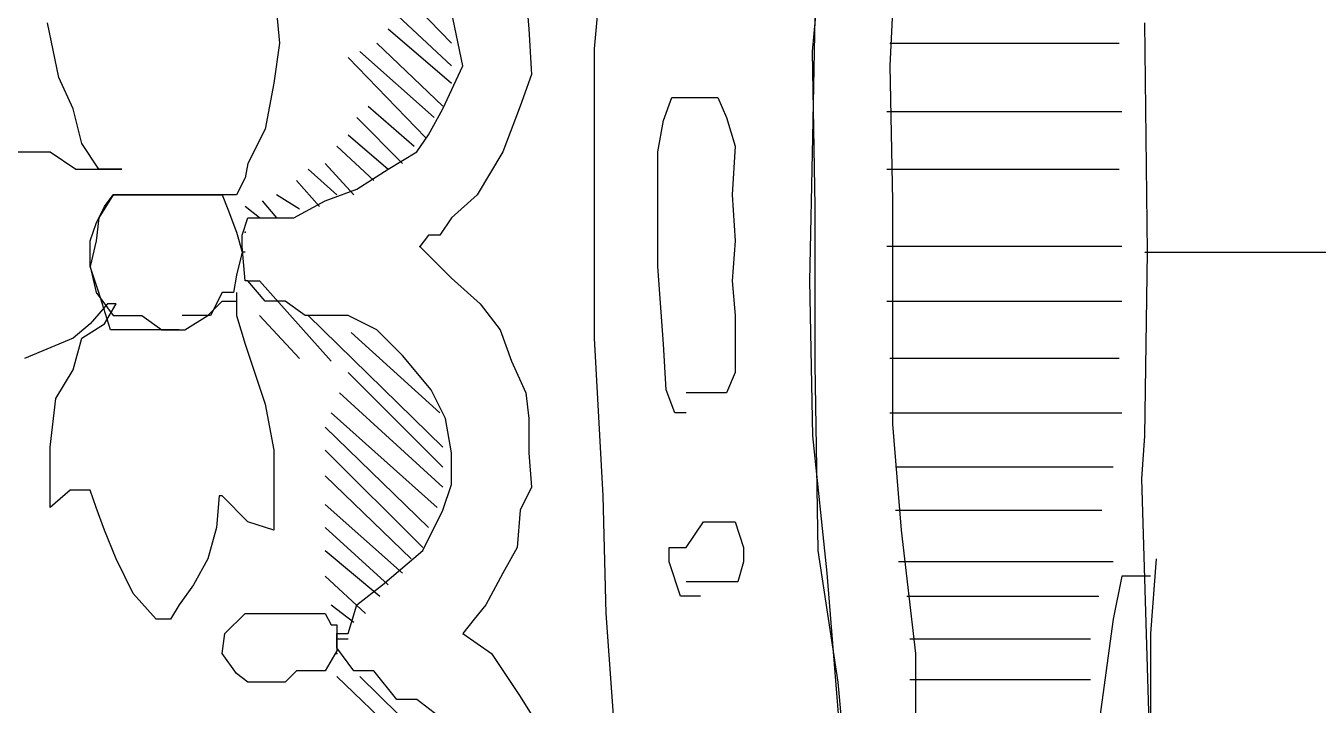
# Model space of a CAD drawing. Extents: x 731154 to 731744, y 4379381 to 4380408.
# Drawn here: x 731181.075 to 731185.585, y 4380240.6 to 4380242.97 of the extents above; entities that cross this region are included whole.
import ezdxf

# ---------------------------------------------------------------- set-up
doc = ezdxf.new("R2010")
doc.units = 0
doc.layers.get('0').update_dxf_attribs({"linetype": 'CONTINUOUS'})

msp = doc.modelspace()

# ---------------------------------------------------------------- linework, layer by layer
at = {"color": 0, "linetype": 'CONTINUOUS'}
for p, q in [((731183.82, 4380242.88), (731183.87, 4380243.41)), ((731183.82, 4380242.88), (731183.87, 4380243.41)), ((731183.06, 4380242.89), (731183.1, 4380243.33)), ((731183.06, 4380242.89), (731183.1, 4380243.33)), ((731182.27, 4380243.21), (731182.56, 4380242.91)), ((731182.27, 4380243.21), (731182.56, 4380242.91)), ((731184.11, 4380243.23), (731184.09, 4380242.83)), ((731184.11, 4380243.23), (731184.09, 4380242.83)), ((731182.56, 4380242.83), (731182.24, 4380243.13)), ((731182.56, 4380242.83), (731182.24, 4380243.13)), ((731182.82, 4380243.08), (731182.83, 4380242.96)), ((731182.82, 4380243.08), (731182.83, 4380242.96)), ((731181.95, 4380243.02), (731181.96, 4380242.91)), ((731181.95, 4380243.02), (731181.96, 4380242.91)), ((731182.6, 4380242.83), (731182.56, 4380243.02)), ((731182.6, 4380242.83), (731182.56, 4380243.02)), ((731183.83, 4380243.06), (731183.82, 4380242.58)), ((731183.83, 4380243.06), (731183.82, 4380242.58)), ((731181.19, 4380242.79), (731181.15, 4380242.98)), ((731181.19, 4380242.79), (731181.15, 4380242.98)), ((731184.99, 4380242.18), (731184.98, 4380242.98)), ((731184.99, 4380242.18), (731184.98, 4380242.98)), ((731182.34, 4380242.96), (731182.56, 4380242.77)), ((731182.34, 4380242.96), (731182.56, 4380242.77)), ((731182.83, 4380242.96), (731182.84, 4380242.8)), ((731182.83, 4380242.96), (731182.84, 4380242.8)), ((731181.96, 4380242.91), (731181.94, 4380242.77)), ((731181.96, 4380242.91), (731181.94, 4380242.77)), ((731182.53, 4380242.69), (731182.3, 4380242.91)), ((731182.53, 4380242.69), (731182.3, 4380242.91)), ((731183.06, 4380242.38), (731183.06, 4380242.89)), ((731183.06, 4380242.38), (731183.06, 4380242.89)), ((731184.09, 4380242.91), (731184.4, 4380242.91)), ((731184.09, 4380242.91), (731184.4, 4380242.91)), ((731184.4, 4380242.91), (731184.62, 4380242.91)), ((731184.4, 4380242.91), (731184.62, 4380242.91)), ((731184.62, 4380242.91), (731184.89, 4380242.91)), ((731184.62, 4380242.91), (731184.89, 4380242.91)), ((731182.47, 4380242.58), (731182.2, 4380242.86)), ((731182.47, 4380242.58), (731182.2, 4380242.86)), ((731182.24, 4380242.88), (731182.5, 4380242.65)), ((731182.24, 4380242.88), (731182.5, 4380242.65)), ((731183.83, 4380242.34), (731183.82, 4380242.88)), ((731183.83, 4380242.34), (731183.82, 4380242.88)), ((731182.53, 4380242.68), (731182.6, 4380242.83)), ((731182.53, 4380242.68), (731182.6, 4380242.83)), ((731182.84, 4380242.8), (731182.8, 4380242.69)), ((731182.84, 4380242.8), (731182.8, 4380242.69)), ((731184.09, 4380242.83), (731184.1, 4380242.36)), ((731184.09, 4380242.83), (731184.1, 4380242.36)), ((731181.24, 4380242.68), (731181.19, 4380242.79)), ((731181.24, 4380242.68), (731181.19, 4380242.79)), ((731181.94, 4380242.77), (731181.91, 4380242.61)), ((731181.94, 4380242.77), (731181.91, 4380242.61)), ((731183.3, 4380242.64), (731183.33, 4380242.72)), ((731183.3, 4380242.64), (731183.33, 4380242.72)), ((731183.33, 4380242.72), (731183.37, 4380242.72)), ((731183.33, 4380242.72), (731183.37, 4380242.72)), ((731183.37, 4380242.72), (731183.43, 4380242.72)), ((731183.37, 4380242.72), (731183.43, 4380242.72)), ((731183.43, 4380242.72), (731183.49, 4380242.72)), ((731183.43, 4380242.72), (731183.49, 4380242.72)), ((731183.49, 4380242.72), (731183.52, 4380242.65)), ((731183.49, 4380242.72), (731183.52, 4380242.65)), ((731181.27, 4380242.56), (731181.24, 4380242.68)), ((731181.27, 4380242.56), (731181.24, 4380242.68)), ((731182.27, 4380242.69), (731182.43, 4380242.55)), ((731182.27, 4380242.69), (731182.43, 4380242.55)), ((731182.48, 4380242.59), (731182.53, 4380242.68)), ((731182.48, 4380242.59), (731182.53, 4380242.68)), ((731182.8, 4380242.69), (731182.74, 4380242.53)), ((731182.8, 4380242.69), (731182.74, 4380242.53)), ((731184.28, 4380242.67), (731184.08, 4380242.67)), ((731184.28, 4380242.67), (731184.08, 4380242.67)), ((731184.61, 4380242.67), (731184.28, 4380242.67)), ((731184.61, 4380242.67), (731184.28, 4380242.67)), ((731184.9, 4380242.67), (731184.61, 4380242.67)), ((731184.9, 4380242.67), (731184.61, 4380242.67)), ((731181.91, 4380242.61), (731181.85, 4380242.49)), ((731181.91, 4380242.61), (731181.85, 4380242.49)), ((731182.39, 4380242.49), (731182.23, 4380242.65)), ((731182.39, 4380242.49), (731182.23, 4380242.65)), ((731183.28, 4380242.53), (731183.3, 4380242.64)), ((731183.28, 4380242.53), (731183.3, 4380242.64)), ((731183.52, 4380242.65), (731183.55, 4380242.55)), ((731183.52, 4380242.65), (731183.55, 4380242.55)), ((731182.2, 4380242.59), (731182.34, 4380242.47)), ((731182.2, 4380242.59), (731182.34, 4380242.47)), ((731182.44, 4380242.53), (731182.48, 4380242.59)), ((731182.44, 4380242.53), (731182.48, 4380242.59)), ((731183.82, 4380242.58), (731183.81, 4380242.08)), ((731183.82, 4380242.58), (731183.81, 4380242.08)), ((731180.95, 4380242.53), (731181.16, 4380242.53)), ((731180.95, 4380242.53), (731181.16, 4380242.53)), ((731181.16, 4380242.53), (731181.25, 4380242.47)), ((731181.16, 4380242.53), (731181.25, 4380242.47)), ((731181.33, 4380242.47), (731181.27, 4380242.56)), ((731181.33, 4380242.47), (731181.27, 4380242.56)), ((731182.29, 4380242.43), (731182.16, 4380242.55)), ((731182.29, 4380242.43), (731182.16, 4380242.55)), ((731182.34, 4380242.47), (731182.44, 4380242.53)), ((731182.34, 4380242.47), (731182.44, 4380242.53)), ((731182.74, 4380242.53), (731182.65, 4380242.38)), ((731182.74, 4380242.53), (731182.65, 4380242.38)), ((731183.28, 4380242.38), (731183.28, 4380242.53)), ((731183.28, 4380242.38), (731183.28, 4380242.53)), ((731183.55, 4380242.55), (731183.54, 4380242.38)), ((731183.55, 4380242.55), (731183.54, 4380242.38)), ((731181.85, 4380242.49), (731181.84, 4380242.44)), ((731181.85, 4380242.49), (731181.84, 4380242.44)), ((731182.12, 4380242.49), (731182.22, 4380242.38)), ((731182.12, 4380242.49), (731182.22, 4380242.38)), ((731181.25, 4380242.47), (731181.32, 4380242.47)), ((731181.25, 4380242.47), (731181.32, 4380242.47)), ((731181.32, 4380242.47), (731181.38, 4380242.47)), ((731181.32, 4380242.47), (731181.38, 4380242.47)), ((731181.4, 4380242.47), (731181.33, 4380242.47)), ((731181.4, 4380242.47), (731181.33, 4380242.47)), ((731181.38, 4380242.47), (731181.41, 4380242.47)), ((731181.38, 4380242.47), (731181.41, 4380242.47)), ((731181.41, 4380242.47), (731181.4, 4380242.47)), ((731181.41, 4380242.47), (731181.4, 4380242.47)), ((731181.84, 4380242.44), (731181.81, 4380242.38)), ((731181.84, 4380242.44), (731181.81, 4380242.38)), ((731182.02, 4380242.43), (731182.1, 4380242.34)), ((731182.02, 4380242.43), (731182.1, 4380242.34)), ((731182.16, 4380242.38), (731182.06, 4380242.47)), ((731182.16, 4380242.38), (731182.06, 4380242.47)), ((731182.23, 4380242.4), (731182.34, 4380242.47)), ((731182.23, 4380242.4), (731182.34, 4380242.47)), ((731184.08, 4380242.47), (731184.4, 4380242.47)), ((731184.08, 4380242.47), (731184.4, 4380242.47)), ((731184.4, 4380242.47), (731184.67, 4380242.47)), ((731184.4, 4380242.47), (731184.67, 4380242.47)), ((731184.67, 4380242.47), (731184.89, 4380242.47)), ((731184.67, 4380242.47), (731184.89, 4380242.47)), ((731182.12, 4380242.36), (731182.23, 4380242.4)), ((731182.12, 4380242.36), (731182.23, 4380242.4)), ((731181.32, 4380242.28), (731181.35, 4380242.34)), ((731181.32, 4380242.28), (731181.35, 4380242.34)), ((731181.38, 4380242.38), (731181.33, 4380242.3)), ((731181.38, 4380242.38), (731181.33, 4380242.3)), ((731181.35, 4380242.34), (731181.38, 4380242.38)), ((731181.35, 4380242.34), (731181.38, 4380242.38)), ((731181.47, 4380242.38), (731181.38, 4380242.38)), ((731181.38, 4380242.38), (731181.44, 4380242.38)), ((731181.47, 4380242.38), (731181.38, 4380242.38)), ((731181.38, 4380242.38), (731181.44, 4380242.38)), ((731181.44, 4380242.38), (731181.5, 4380242.38)), ((731181.44, 4380242.38), (731181.5, 4380242.38)), ((731181.56, 4380242.38), (731181.47, 4380242.38)), ((731181.56, 4380242.38), (731181.47, 4380242.38)), ((731181.5, 4380242.38), (731181.58, 4380242.38)), ((731181.5, 4380242.38), (731181.58, 4380242.38)), ((731181.64, 4380242.38), (731181.56, 4380242.38)), ((731181.64, 4380242.38), (731181.56, 4380242.38)), ((731181.58, 4380242.38), (731181.66, 4380242.38)), ((731181.58, 4380242.38), (731181.66, 4380242.38)), ((731181.75, 4380242.38), (731181.64, 4380242.38)), ((731181.75, 4380242.38), (731181.64, 4380242.38)), ((731181.66, 4380242.38), (731181.76, 4380242.38)), ((731181.66, 4380242.38), (731181.76, 4380242.38)), ((731181.81, 4380242.38), (731181.75, 4380242.38)), ((731181.81, 4380242.38), (731181.75, 4380242.38)), ((731181.76, 4380242.38), (731181.78, 4380242.33)), ((731181.76, 4380242.38), (731181.78, 4380242.33)), ((731181.89, 4380242.3), (731181.84, 4380242.34)), ((731181.89, 4380242.3), (731181.84, 4380242.34)), ((731181.9, 4380242.36), (731181.95, 4380242.3)), ((731181.9, 4380242.36), (731181.95, 4380242.3)), ((731182.03, 4380242.33), (731181.95, 4380242.38)), ((731182.03, 4380242.33), (731181.95, 4380242.38)), ((731182.01, 4380242.3), (731182.12, 4380242.36)), ((731182.01, 4380242.3), (731182.12, 4380242.36)), ((731182.65, 4380242.38), (731182.56, 4380242.3)), ((731182.65, 4380242.38), (731182.56, 4380242.3)), ((731183.06, 4380241.88), (731183.06, 4380242.38)), ((731183.06, 4380241.88), (731183.06, 4380242.38)), ((731183.28, 4380242.13), (731183.28, 4380242.38)), ((731183.28, 4380242.13), (731183.28, 4380242.38)), ((731183.54, 4380242.38), (731183.55, 4380242.22)), ((731183.54, 4380242.38), (731183.55, 4380242.22)), ((731183.83, 4380241.79), (731183.83, 4380242.34)), ((731183.83, 4380241.79), (731183.83, 4380242.34)), ((731184.1, 4380242.36), (731184.1, 4380241.9)), ((731184.1, 4380242.36), (731184.1, 4380241.9)), ((731181.33, 4380242.3), (731181.32, 4380242.22)), ((731181.33, 4380242.3), (731181.32, 4380242.22)), ((731181.78, 4380242.33), (731181.81, 4380242.25)), ((731181.78, 4380242.33), (731181.81, 4380242.25)), ((731181.83, 4380242.24), (731181.85, 4380242.3)), ((731181.83, 4380242.24), (731181.85, 4380242.3)), ((731181.85, 4380242.3), (731181.89, 4380242.3)), ((731181.85, 4380242.3), (731181.89, 4380242.3)), ((731181.89, 4380242.3), (731182.01, 4380242.3)), ((731181.89, 4380242.3), (731182.01, 4380242.3)), ((731182.56, 4380242.3), (731182.52, 4380242.24)), ((731182.56, 4380242.3), (731182.52, 4380242.24)), ((731181.3, 4380242.22), (731181.32, 4380242.28)), ((731181.3, 4380242.22), (731181.32, 4380242.28)), ((731181.81, 4380242.25), (731181.83, 4380242.18)), ((731181.81, 4380242.25), (731181.83, 4380242.18)), ((731181.32, 4380242.22), (731181.3, 4380242.13)), ((731181.3, 4380242.13), (731181.3, 4380242.22)), ((731181.32, 4380242.22), (731181.3, 4380242.13)), ((731181.3, 4380242.13), (731181.3, 4380242.22)), ((731181.83, 4380242.2), (731181.83, 4380242.24)), ((731181.83, 4380242.2), (731181.83, 4380242.24)), ((731182.48, 4380242.24), (731182.45, 4380242.2)), ((731182.48, 4380242.24), (731182.45, 4380242.2)), ((731182.52, 4380242.24), (731182.48, 4380242.24)), ((731182.52, 4380242.24), (731182.48, 4380242.24)), ((731183.55, 4380242.22), (731183.54, 4380242.08)), ((731183.55, 4380242.22), (731183.54, 4380242.08)), ((731181.83, 4380242.18), (731181.81, 4380242.1)), ((731181.83, 4380242.18), (731181.81, 4380242.1)), ((731181.84, 4380242.08), (731181.83, 4380242.2)), ((731181.84, 4380242.08), (731181.83, 4380242.2)), ((731181.84, 4380242.18), (731181.83, 4380242.18)), ((731181.84, 4380242.18), (731181.83, 4380242.18)), ((731182.45, 4380242.2), (731182.56, 4380242.09)), ((731182.45, 4380242.2), (731182.56, 4380242.09)), ((731184.28, 4380242.2), (731184.08, 4380242.2)), ((731184.28, 4380242.2), (731184.08, 4380242.2)), ((731184.61, 4380242.2), (731184.28, 4380242.2)), ((731184.61, 4380242.2), (731184.28, 4380242.2)), ((731184.9, 4380242.2), (731184.61, 4380242.2)), ((731184.9, 4380242.2), (731184.61, 4380242.2)), ((731184.98, 4380241.54), (731184.99, 4380242.18)), ((731184.98, 4380242.18), (731185.45, 4380242.18)), ((731184.98, 4380241.54), (731184.99, 4380242.18)), ((731184.98, 4380242.18), (731185.45, 4380242.18)), ((731185.45, 4380242.18), (731186.36, 4380242.18)), ((731185.45, 4380242.18), (731186.36, 4380242.18)), ((731181.3, 4380242.13), (731181.32, 4380242.04)), ((731181.33, 4380242.04), (731181.3, 4380242.13)), ((731181.3, 4380242.13), (731181.32, 4380242.04)), ((731181.33, 4380242.04), (731181.3, 4380242.13)), ((731183.3, 4380241.86), (731183.28, 4380242.13)), ((731183.3, 4380241.86), (731183.28, 4380242.13)), ((731181.81, 4380242.1), (731181.8, 4380242.04)), ((731181.81, 4380242.1), (731181.8, 4380242.04)), ((731181.85, 4380242.08), (731181.84, 4380242.08)), ((731181.85, 4380242.08), (731181.84, 4380242.08)), ((731181.91, 4380242.01), (731181.85, 4380242.08)), ((731181.85, 4380242.08), (731181.89, 4380242.08)), ((731181.91, 4380242.01), (731181.85, 4380242.08)), ((731181.85, 4380242.08), (731181.89, 4380242.08)), ((731181.89, 4380242.08), (731182.14, 4380241.8)), ((731181.89, 4380242.08), (731182.14, 4380241.8)), ((731182.56, 4380242.09), (731182.66, 4380242)), ((731182.56, 4380242.09), (731182.66, 4380242)), ((731183.54, 4380242.08), (731183.55, 4380241.96)), ((731183.54, 4380242.08), (731183.55, 4380241.96)), ((731183.81, 4380242.08), (731183.82, 4380241.54)), ((731183.81, 4380242.08), (731183.82, 4380241.54)), ((731181.32, 4380242.04), (731181.38, 4380241.96)), ((731181.32, 4380242.04), (731181.38, 4380241.96)), ((731181.37, 4380241.91), (731181.33, 4380242.04)), ((731181.37, 4380241.91), (731181.33, 4380242.04)), ((731181.76, 4380242.04), (731181.72, 4380241.96)), ((731181.76, 4380242.04), (731181.72, 4380241.96)), ((731181.8, 4380242.04), (731181.76, 4380242.04)), ((731181.8, 4380242.04), (731181.76, 4380242.04)), ((731181.81, 4380242.04), (731181.81, 4380241.96)), ((731181.81, 4380242.04), (731181.81, 4380241.96)), ((731181.36, 4380242), (731181.3, 4380241.93)), ((731181.36, 4380242), (731181.3, 4380241.93)), ((731181.35, 4380241.93), (731181.39, 4380242)), ((731181.35, 4380241.93), (731181.39, 4380242)), ((731181.39, 4380242), (731181.36, 4380242)), ((731181.39, 4380242), (731181.36, 4380242)), ((731181.71, 4380241.96), (731181.76, 4380242.01)), ((731181.71, 4380241.96), (731181.76, 4380242.01)), ((731181.76, 4380242.01), (731181.81, 4380242.01)), ((731181.76, 4380242.01), (731181.81, 4380242.01)), ((731181.98, 4380242.01), (731181.91, 4380242.01)), ((731181.98, 4380242.01), (731181.91, 4380242.01)), ((731182.05, 4380241.96), (731181.98, 4380242.01)), ((731182.05, 4380241.96), (731181.98, 4380242.01)), ((731182.66, 4380242), (731182.73, 4380241.91)), ((731182.66, 4380242), (731182.73, 4380241.91)), ((731184.08, 4380242.01), (731184.41, 4380242.01)), ((731184.08, 4380242.01), (731184.41, 4380242.01)), ((731184.41, 4380242.01), (731184.67, 4380242.01)), ((731184.41, 4380242.01), (731184.67, 4380242.01)), ((731184.67, 4380242.01), (731184.82, 4380242.01)), ((731184.67, 4380242.01), (731184.82, 4380242.01)), ((731184.82, 4380242.01), (731184.9, 4380242.01)), ((731184.82, 4380242.01), (731184.9, 4380242.01)), ((731181.38, 4380241.96), (731181.48, 4380241.96)), ((731181.38, 4380241.96), (731181.48, 4380241.96)), ((731181.48, 4380241.96), (731181.55, 4380241.91)), ((731181.48, 4380241.96), (731181.55, 4380241.91)), ((731181.67, 4380241.96), (731181.62, 4380241.96)), ((731181.67, 4380241.96), (731181.62, 4380241.96)), ((731181.63, 4380241.91), (731181.71, 4380241.96)), ((731181.63, 4380241.91), (731181.71, 4380241.96)), ((731181.72, 4380241.96), (731181.67, 4380241.96)), ((731181.72, 4380241.96), (731181.67, 4380241.96)), ((731181.81, 4380241.96), (731181.84, 4380241.86)), ((731181.81, 4380241.96), (731181.84, 4380241.86)), ((731182.03, 4380241.81), (731181.89, 4380241.96)), ((731182.03, 4380241.81), (731181.89, 4380241.96)), ((731182.2, 4380241.96), (731182.05, 4380241.96)), ((731182.2, 4380241.96), (731182.05, 4380241.96)), ((731182.53, 4380241.5), (731182.06, 4380241.96)), ((731182.53, 4380241.5), (731182.06, 4380241.96)), ((731182.3, 4380241.91), (731182.2, 4380241.96)), ((731182.3, 4380241.91), (731182.2, 4380241.96)), ((731183.55, 4380241.96), (731183.55, 4380241.86)), ((731183.55, 4380241.96), (731183.55, 4380241.86)), ((731181.3, 4380241.93), (731181.24, 4380241.88)), ((731181.3, 4380241.93), (731181.24, 4380241.88)), ((731181.27, 4380241.88), (731181.35, 4380241.93)), ((731181.27, 4380241.88), (731181.35, 4380241.93)), ((731181.42, 4380241.91), (731181.37, 4380241.91)), ((731181.42, 4380241.91), (731181.37, 4380241.91)), ((731181.47, 4380241.91), (731181.42, 4380241.91)), ((731181.47, 4380241.91), (731181.42, 4380241.91)), ((731181.53, 4380241.91), (731181.47, 4380241.91)), ((731181.53, 4380241.91), (731181.47, 4380241.91)), ((731181.61, 4380241.91), (731181.53, 4380241.91)), ((731181.61, 4380241.91), (731181.53, 4380241.91)), ((731181.55, 4380241.91), (731181.63, 4380241.91)), ((731181.55, 4380241.91), (731181.63, 4380241.91)), ((731182.21, 4380241.9), (731182.52, 4380241.62)), ((731182.21, 4380241.9), (731182.52, 4380241.62)), ((731182.39, 4380241.82), (731182.3, 4380241.91)), ((731182.39, 4380241.82), (731182.3, 4380241.91)), ((731182.73, 4380241.91), (731182.77, 4380241.8)), ((731182.73, 4380241.91), (731182.77, 4380241.8)), ((731184.1, 4380241.9), (731184.1, 4380241.58)), ((731184.1, 4380241.9), (731184.1, 4380241.58)), ((731181.24, 4380241.88), (731181.07, 4380241.81)), ((731181.24, 4380241.88), (731181.07, 4380241.81)), ((731181.24, 4380241.77), (731181.27, 4380241.88)), ((731181.24, 4380241.77), (731181.27, 4380241.88)), ((731181.84, 4380241.86), (731181.91, 4380241.65)), ((731181.84, 4380241.86), (731181.91, 4380241.65)), ((731183.09, 4380241.33), (731183.06, 4380241.88)), ((731183.09, 4380241.33), (731183.06, 4380241.88)), ((731183.31, 4380241.7), (731183.3, 4380241.86)), ((731183.31, 4380241.7), (731183.3, 4380241.86)), ((731183.55, 4380241.86), (731183.55, 4380241.76)), ((731183.55, 4380241.86), (731183.55, 4380241.76)), ((731182.49, 4380241.7), (731182.39, 4380241.82)), ((731182.49, 4380241.7), (731182.39, 4380241.82)), ((731182.77, 4380241.8), (731182.82, 4380241.69)), ((731182.77, 4380241.8), (731182.82, 4380241.69)), ((731184.3, 4380241.81), (731184.09, 4380241.81)), ((731184.3, 4380241.81), (731184.09, 4380241.81)), ((731184.58, 4380241.81), (731184.3, 4380241.81)), ((731184.58, 4380241.81), (731184.3, 4380241.81)), ((731184.89, 4380241.81), (731184.58, 4380241.81)), ((731184.89, 4380241.81), (731184.58, 4380241.81)), ((731181.18, 4380241.67), (731181.24, 4380241.77)), ((731181.18, 4380241.67), (731181.24, 4380241.77)), ((731182.2, 4380241.76), (731182.53, 4380241.43)), ((731182.2, 4380241.76), (731182.53, 4380241.43)), ((731183.55, 4380241.76), (731183.52, 4380241.69)), ((731183.55, 4380241.76), (731183.52, 4380241.69)), ((731183.84, 4380241.14), (731183.83, 4380241.79)), ((731183.84, 4380241.14), (731183.83, 4380241.79)), ((731181.16, 4380241.5), (731181.18, 4380241.67)), ((731181.16, 4380241.5), (731181.18, 4380241.67)), ((731182.53, 4380241.36), (731182.17, 4380241.69)), ((731182.53, 4380241.36), (731182.17, 4380241.69)), ((731182.54, 4380241.6), (731182.49, 4380241.7)), ((731182.54, 4380241.6), (731182.49, 4380241.7)), ((731182.82, 4380241.69), (731182.83, 4380241.6)), ((731182.82, 4380241.69), (731182.83, 4380241.6)), ((731183.34, 4380241.62), (731183.31, 4380241.7)), ((731183.34, 4380241.62), (731183.31, 4380241.7)), ((731183.41, 4380241.69), (731183.38, 4380241.69)), ((731183.41, 4380241.69), (731183.38, 4380241.69)), ((731183.47, 4380241.69), (731183.41, 4380241.69)), ((731183.47, 4380241.69), (731183.41, 4380241.69)), ((731183.52, 4380241.69), (731183.47, 4380241.69)), ((731183.52, 4380241.69), (731183.47, 4380241.69)), ((731181.91, 4380241.65), (731181.94, 4380241.49)), ((731181.91, 4380241.65), (731181.94, 4380241.49)), ((731182.14, 4380241.62), (731182.51, 4380241.29)), ((731182.14, 4380241.62), (731182.51, 4380241.29)), ((731183.38, 4380241.62), (731183.34, 4380241.62)), ((731183.38, 4380241.62), (731183.34, 4380241.62)), ((731184.09, 4380241.62), (731184.43, 4380241.62)), ((731184.09, 4380241.62), (731184.43, 4380241.62)), ((731184.43, 4380241.62), (731184.68, 4380241.62)), ((731184.43, 4380241.62), (731184.68, 4380241.62)), ((731184.68, 4380241.62), (731184.9, 4380241.62)), ((731184.68, 4380241.62), (731184.9, 4380241.62)), ((731182.56, 4380241.48), (731182.54, 4380241.6)), ((731182.56, 4380241.48), (731182.54, 4380241.6)), ((731182.83, 4380241.6), (731182.83, 4380241.48)), ((731182.83, 4380241.6), (731182.83, 4380241.48)), ((731184.1, 4380241.58), (731184.13, 4380241.21)), ((731184.1, 4380241.58), (731184.13, 4380241.21)), ((731182.48, 4380241.22), (731182.12, 4380241.57)), ((731182.48, 4380241.22), (731182.12, 4380241.57)), ((731183.82, 4380241.54), (731183.87, 4380241.06)), ((731183.82, 4380241.54), (731183.87, 4380241.06)), ((731184.97, 4380241.39), (731184.98, 4380241.54)), ((731184.97, 4380241.39), (731184.98, 4380241.54)), ((731181.16, 4380241.4), (731181.16, 4380241.5)), ((731181.16, 4380241.4), (731181.16, 4380241.5)), ((731181.94, 4380241.49), (731181.94, 4380241.39)), ((731181.94, 4380241.49), (731181.94, 4380241.39)), ((731182.12, 4380241.49), (731182.46, 4380241.15)), ((731182.12, 4380241.49), (731182.46, 4380241.15)), ((731182.56, 4380241.37), (731182.56, 4380241.48)), ((731182.56, 4380241.37), (731182.56, 4380241.48)), ((731182.83, 4380241.48), (731182.84, 4380241.36)), ((731182.83, 4380241.48), (731182.84, 4380241.36)), ((731181.16, 4380241.29), (731181.16, 4380241.4)), ((731181.16, 4380241.29), (731181.16, 4380241.4)), ((731182.42, 4380241.11), (731182.12, 4380241.4)), ((731182.42, 4380241.11), (731182.12, 4380241.4)), ((731184.33, 4380241.43), (731184.11, 4380241.43)), ((731184.33, 4380241.43), (731184.11, 4380241.43)), ((731184.59, 4380241.43), (731184.33, 4380241.43)), ((731184.59, 4380241.43), (731184.33, 4380241.43)), ((731184.87, 4380241.43), (731184.59, 4380241.43)), ((731184.87, 4380241.43), (731184.59, 4380241.43)), ((731181.23, 4380241.35), (731181.16, 4380241.29)), ((731181.23, 4380241.35), (731181.16, 4380241.29)), ((731181.3, 4380241.35), (731181.23, 4380241.35)), ((731181.3, 4380241.35), (731181.23, 4380241.35)), ((731181.32, 4380241.29), (731181.3, 4380241.35)), ((731181.32, 4380241.29), (731181.3, 4380241.35)), ((731181.94, 4380241.39), (731181.94, 4380241.3)), ((731181.94, 4380241.39), (731181.94, 4380241.3)), ((731182.53, 4380241.28), (731182.56, 4380241.37)), ((731182.53, 4380241.28), (731182.56, 4380241.37)), ((731182.84, 4380241.36), (731182.8, 4380241.28)), ((731182.84, 4380241.36), (731182.8, 4380241.28)), ((731185, 4380240.39), (731184.97, 4380241.39)), ((731185, 4380240.39), (731184.97, 4380241.39)), ((731181.75, 4380241.33), (731181.74, 4380241.22)), ((731181.75, 4380241.33), (731181.74, 4380241.22)), ((731181.76, 4380241.33), (731181.75, 4380241.33)), ((731181.76, 4380241.33), (731181.75, 4380241.33)), ((731181.85, 4380241.24), (731181.76, 4380241.33)), ((731181.85, 4380241.24), (731181.76, 4380241.33)), ((731183.1, 4380240.92), (731183.09, 4380241.33)), ((731183.1, 4380240.92), (731183.09, 4380241.33)), ((731181.35, 4380241.21), (731181.32, 4380241.29)), ((731181.35, 4380241.21), (731181.32, 4380241.29)), ((731181.94, 4380241.3), (731181.94, 4380241.24)), ((731181.94, 4380241.3), (731181.94, 4380241.24)), ((731182.12, 4380241.3), (731182.39, 4380241.06)), ((731182.12, 4380241.3), (731182.39, 4380241.06)), ((731182.46, 4380241.14), (731182.53, 4380241.28)), ((731182.46, 4380241.14), (731182.53, 4380241.28)), ((731182.8, 4380241.28), (731182.79, 4380241.15)), ((731182.8, 4380241.28), (731182.79, 4380241.15)), ((731184.11, 4380241.28), (731184.46, 4380241.28)), ((731184.11, 4380241.28), (731184.46, 4380241.28)), ((731184.46, 4380241.28), (731184.69, 4380241.28)), ((731184.46, 4380241.28), (731184.69, 4380241.28)), ((731184.69, 4380241.28), (731184.83, 4380241.28)), ((731184.69, 4380241.28), (731184.83, 4380241.28)), ((731181.74, 4380241.22), (731181.71, 4380241.11)), ((731181.74, 4380241.22), (731181.71, 4380241.11)), ((731181.94, 4380241.21), (731181.85, 4380241.24)), ((731181.94, 4380241.21), (731181.85, 4380241.24)), ((731181.94, 4380241.24), (731181.94, 4380241.21)), ((731181.94, 4380241.24), (731181.94, 4380241.21)), ((731182.34, 4380241.02), (731182.12, 4380241.22)), ((731182.34, 4380241.02), (731182.12, 4380241.22)), ((731183.38, 4380241.15), (731183.44, 4380241.24)), ((731183.38, 4380241.15), (731183.44, 4380241.24)), ((731183.44, 4380241.24), (731183.51, 4380241.24)), ((731183.44, 4380241.24), (731183.51, 4380241.24)), ((731183.51, 4380241.24), (731183.55, 4380241.24)), ((731183.51, 4380241.24), (731183.55, 4380241.24)), ((731183.55, 4380241.24), (731183.58, 4380241.15)), ((731183.55, 4380241.24), (731183.58, 4380241.15)), ((731181.39, 4380241.11), (731181.35, 4380241.21)), ((731181.39, 4380241.11), (731181.35, 4380241.21)), ((731184.13, 4380241.21), (731184.18, 4380240.78)), ((731184.13, 4380241.21), (731184.18, 4380240.78)), ((731182.12, 4380241.14), (731182.31, 4380240.98)), ((731182.12, 4380241.14), (731182.31, 4380240.98)), ((731182.32, 4380241.02), (731182.46, 4380241.14)), ((731182.32, 4380241.02), (731182.46, 4380241.14)), ((731182.79, 4380241.15), (731182.74, 4380241.06)), ((731182.79, 4380241.15), (731182.74, 4380241.06)), ((731183.32, 4380241.1), (731183.32, 4380241.15)), ((731183.32, 4380241.15), (731183.35, 4380241.15)), ((731183.32, 4380241.1), (731183.32, 4380241.15)), ((731183.32, 4380241.15), (731183.35, 4380241.15)), ((731183.35, 4380241.15), (731183.38, 4380241.15)), ((731183.35, 4380241.15), (731183.38, 4380241.15)), ((731183.58, 4380241.15), (731183.58, 4380241.1)), ((731183.58, 4380241.15), (731183.58, 4380241.1)), ((731183.91, 4380240.68), (731183.84, 4380241.14)), ((731183.91, 4380240.68), (731183.84, 4380241.14)), ((731181.45, 4380240.99), (731181.39, 4380241.11)), ((731181.45, 4380240.99), (731181.39, 4380241.11)), ((731181.71, 4380241.11), (731181.66, 4380241.02)), ((731181.71, 4380241.11), (731181.66, 4380241.02)), ((731183.36, 4380240.98), (731183.32, 4380241.1)), ((731183.36, 4380240.98), (731183.32, 4380241.1)), ((731183.58, 4380241.1), (731183.56, 4380241.03)), ((731183.58, 4380241.1), (731183.56, 4380241.03)), ((731184.33, 4380241.1), (731184.12, 4380241.1)), ((731184.33, 4380241.1), (731184.12, 4380241.1)), ((731184.53, 4380241.1), (731184.33, 4380241.1)), ((731184.53, 4380241.1), (731184.33, 4380241.1)), ((731184.87, 4380241.1), (731184.53, 4380241.1)), ((731184.87, 4380241.1), (731184.53, 4380241.1)), ((731185.02, 4380241.11), (731185, 4380240.85)), ((731185.02, 4380241.11), (731185, 4380240.85)), ((731182.26, 4380240.92), (731182.12, 4380241.05)), ((731182.26, 4380240.92), (731182.12, 4380241.05)), ((731182.74, 4380241.06), (731182.68, 4380240.95)), ((731182.74, 4380241.06), (731182.68, 4380240.95)), ((731183.87, 4380241.06), (731183.91, 4380240.57)), ((731183.87, 4380241.06), (731183.91, 4380240.57)), ((731184.9, 4380241.05), (731184.87, 4380240.9)), ((731184.9, 4380241.05), (731184.87, 4380240.9)), ((731184.94, 4380241.05), (731184.9, 4380241.05)), ((731184.94, 4380241.05), (731184.9, 4380241.05)), ((731185, 4380241.05), (731184.94, 4380241.05)), ((731185, 4380241.05), (731184.94, 4380241.05)), ((731181.53, 4380240.9), (731181.45, 4380240.99)), ((731181.53, 4380240.9), (731181.45, 4380240.99)), ((731181.66, 4380241.02), (731181.61, 4380240.95)), ((731181.66, 4380241.02), (731181.61, 4380240.95)), ((731182.23, 4380240.95), (731182.32, 4380241.02)), ((731182.23, 4380240.95), (731182.32, 4380241.02)), ((731183.46, 4380241.03), (731183.38, 4380241.03)), ((731183.46, 4380241.03), (731183.38, 4380241.03)), ((731183.5, 4380241.03), (731183.46, 4380241.03)), ((731183.5, 4380241.03), (731183.46, 4380241.03)), ((731183.55, 4380241.03), (731183.5, 4380241.03)), ((731183.55, 4380241.03), (731183.5, 4380241.03)), ((731183.56, 4380241.03), (731183.55, 4380241.03)), ((731183.56, 4380241.03), (731183.55, 4380241.03)), ((731181.61, 4380240.95), (731181.58, 4380240.9)), ((731181.61, 4380240.95), (731181.58, 4380240.9)), ((731182.14, 4380240.95), (731182.22, 4380240.89)), ((731182.14, 4380240.95), (731182.22, 4380240.89)), ((731182.2, 4380240.85), (731182.23, 4380240.95)), ((731182.2, 4380240.85), (731182.23, 4380240.95)), ((731182.68, 4380240.95), (731182.64, 4380240.9)), ((731182.68, 4380240.95), (731182.64, 4380240.9)), ((731183.43, 4380240.98), (731183.36, 4380240.98)), ((731183.43, 4380240.98), (731183.36, 4380240.98)), ((731184.15, 4380240.98), (731184.45, 4380240.98)), ((731184.15, 4380240.98), (731184.45, 4380240.98)), ((731184.45, 4380240.98), (731184.62, 4380240.98)), ((731184.45, 4380240.98), (731184.62, 4380240.98)), ((731184.62, 4380240.98), (731184.82, 4380240.98)), ((731184.62, 4380240.98), (731184.82, 4380240.98)), ((731181.58, 4380240.9), (731181.53, 4380240.9)), ((731181.58, 4380240.9), (731181.53, 4380240.9)), ((731181.77, 4380240.85), (731181.84, 4380240.92)), ((731181.77, 4380240.85), (731181.84, 4380240.92)), ((731181.84, 4380240.92), (731181.93, 4380240.92)), ((731181.84, 4380240.92), (731181.93, 4380240.92)), ((731181.93, 4380240.92), (731181.98, 4380240.92)), ((731181.93, 4380240.92), (731181.98, 4380240.92)), ((731181.98, 4380240.92), (731182.05, 4380240.92)), ((731181.98, 4380240.92), (731182.05, 4380240.92)), ((731182.05, 4380240.92), (731182.12, 4380240.92)), ((731182.05, 4380240.92), (731182.12, 4380240.92)), ((731182.12, 4380240.92), (731182.14, 4380240.88)), ((731182.12, 4380240.92), (731182.14, 4380240.88)), ((731182.64, 4380240.9), (731182.6, 4380240.85)), ((731182.64, 4380240.9), (731182.6, 4380240.85)), ((731183.13, 4380240.5), (731183.1, 4380240.92)), ((731183.13, 4380240.5), (731183.1, 4380240.92)), ((731184.87, 4380240.9), (731184.83, 4380240.61)), ((731184.87, 4380240.9), (731184.83, 4380240.61)), ((731182.14, 4380240.88), (731182.16, 4380240.88)), ((731182.14, 4380240.88), (731182.16, 4380240.88)), ((731182.16, 4380240.88), (731182.16, 4380240.79)), ((731182.16, 4380240.88), (731182.16, 4380240.79)), ((731181.76, 4380240.78), (731181.77, 4380240.85)), ((731181.76, 4380240.78), (731181.77, 4380240.85)), ((731182.16, 4380240.8), (731182.16, 4380240.85)), ((731182.16, 4380240.85), (731182.2, 4380240.85)), ((731182.16, 4380240.8), (731182.16, 4380240.85)), ((731182.16, 4380240.85), (731182.2, 4380240.85)), ((731182.2, 4380240.83), (731182.16, 4380240.83)), ((731182.2, 4380240.83), (731182.16, 4380240.83)), ((731182.6, 4380240.85), (731182.7, 4380240.78)), ((731182.6, 4380240.85), (731182.7, 4380240.78)), ((731184.51, 4380240.83), (731184.16, 4380240.83)), ((731184.51, 4380240.83), (731184.16, 4380240.83)), ((731184.79, 4380240.83), (731184.51, 4380240.83)), ((731184.79, 4380240.83), (731184.51, 4380240.83)), ((731185, 4380240.85), (731185, 4380240.44)), ((731185, 4380240.85), (731185, 4380240.44)), ((731181.81, 4380240.71), (731181.76, 4380240.78)), ((731181.81, 4380240.71), (731181.76, 4380240.78)), ((731182.16, 4380240.79), (731182.12, 4380240.72)), ((731182.16, 4380240.79), (731182.12, 4380240.72)), ((731182.22, 4380240.72), (731182.16, 4380240.8)), ((731182.22, 4380240.72), (731182.16, 4380240.8)), ((731182.7, 4380240.78), (731182.8, 4380240.63)), ((731182.7, 4380240.78), (731182.8, 4380240.63)), ((731184.18, 4380240.78), (731184.18, 4380240.44)), ((731184.18, 4380240.78), (731184.18, 4380240.44)), ((731182.02, 4380240.72), (731181.98, 4380240.68)), ((731182.02, 4380240.72), (731181.98, 4380240.68)), ((731182.09, 4380240.72), (731182.02, 4380240.72)), ((731182.09, 4380240.72), (731182.02, 4380240.72)), ((731182.12, 4380240.72), (731182.09, 4380240.72)), ((731182.12, 4380240.72), (731182.09, 4380240.72)), ((731182.29, 4380240.72), (731182.22, 4380240.72)), ((731182.29, 4380240.72), (731182.22, 4380240.72)), ((731182.37, 4380240.62), (731182.29, 4380240.72)), ((731182.37, 4380240.62), (731182.29, 4380240.72)), ((731181.85, 4380240.68), (731181.81, 4380240.71)), ((731181.85, 4380240.68), (731181.81, 4380240.71)), ((731181.91, 4380240.68), (731181.85, 4380240.68)), ((731181.91, 4380240.68), (731181.85, 4380240.68)), ((731181.94, 4380240.68), (731181.91, 4380240.68)), ((731181.94, 4380240.68), (731181.91, 4380240.68)), ((731181.98, 4380240.68), (731181.94, 4380240.68)), ((731181.98, 4380240.68), (731181.94, 4380240.68)), ((731182.65, 4380240.23), (731182.16, 4380240.7)), ((731182.65, 4380240.23), (731182.16, 4380240.7)), ((731182.24, 4380240.7), (731182.66, 4380240.29)), ((731182.24, 4380240.7), (731182.66, 4380240.29)), ((731183.96, 4380240.11), (731183.91, 4380240.68)), ((731183.96, 4380240.11), (731183.91, 4380240.68)), ((731184.16, 4380240.69), (731184.47, 4380240.69)), ((731184.16, 4380240.69), (731184.47, 4380240.69)), ((731184.47, 4380240.69), (731184.79, 4380240.69)), ((731184.47, 4380240.69), (731184.79, 4380240.69)), ((731182.8, 4380240.63), (731182.85, 4380240.55)), ((731182.8, 4380240.63), (731182.85, 4380240.55)), ((731182.44, 4380240.62), (731182.37, 4380240.62)), ((731182.44, 4380240.62), (731182.37, 4380240.62)), ((731182.53, 4380240.55), (731182.44, 4380240.62)), ((731182.53, 4380240.55), (731182.44, 4380240.62)), ((731184.83, 4380240.61), (731184.78, 4380240.25)), ((731184.83, 4380240.61), (731184.78, 4380240.25))]:
    msp.add_line(p, q, dxfattribs=at)
for p in [(731181.84, 4380242.25), (731181.84, 4380242.25), (731182.45, 4380242.2), (731182.45, 4380242.2), (731182.16, 4380240.78), (731182.16, 4380240.78)]:
    msp.add_point(p, dxfattribs=at)

# ---------------------------------------------------------------- meshes
mesh = msp.add_polyface(dxfattribs=at)
corners = [(731154.5, 4379381), (731154.5, 4379381), (731154.5, 4379571.9618), (731462.5, 4379381), (731154.5, 4379746.4935), (731744, 4379381), (731154.5, 4380407.5), (731744, 4380042.0065), (731744, 4380407.5)]
mesh.append_faces([[corners[k] for k in face] for face in [(0, 1, 3, 2), (2, 3, 5, 4), (4, 5, 7, 6), (6, 7, 8, 8)]], dxfattribs={"vtx0": -1, "vtx2": -1, "color": 0})
mesh = msp.add_polyface(dxfattribs=at)
corners = [(731164.5, 4380221), (731164.5, 4380221), (731164.5, 4380395.2713), (731445.58, 4380221), (731164.5, 4380401.5), (731445.58, 4380227.2287), (731445.58, 4380401.5)]
mesh.append_faces([[corners[k] for k in face] for face in [(0, 1, 3, 2), (2, 3, 5, 4), (4, 5, 6, 6)]], dxfattribs={"vtx0": -1, "vtx2": -1, "color": 0})

doc.saveas('drawing.dxf')
